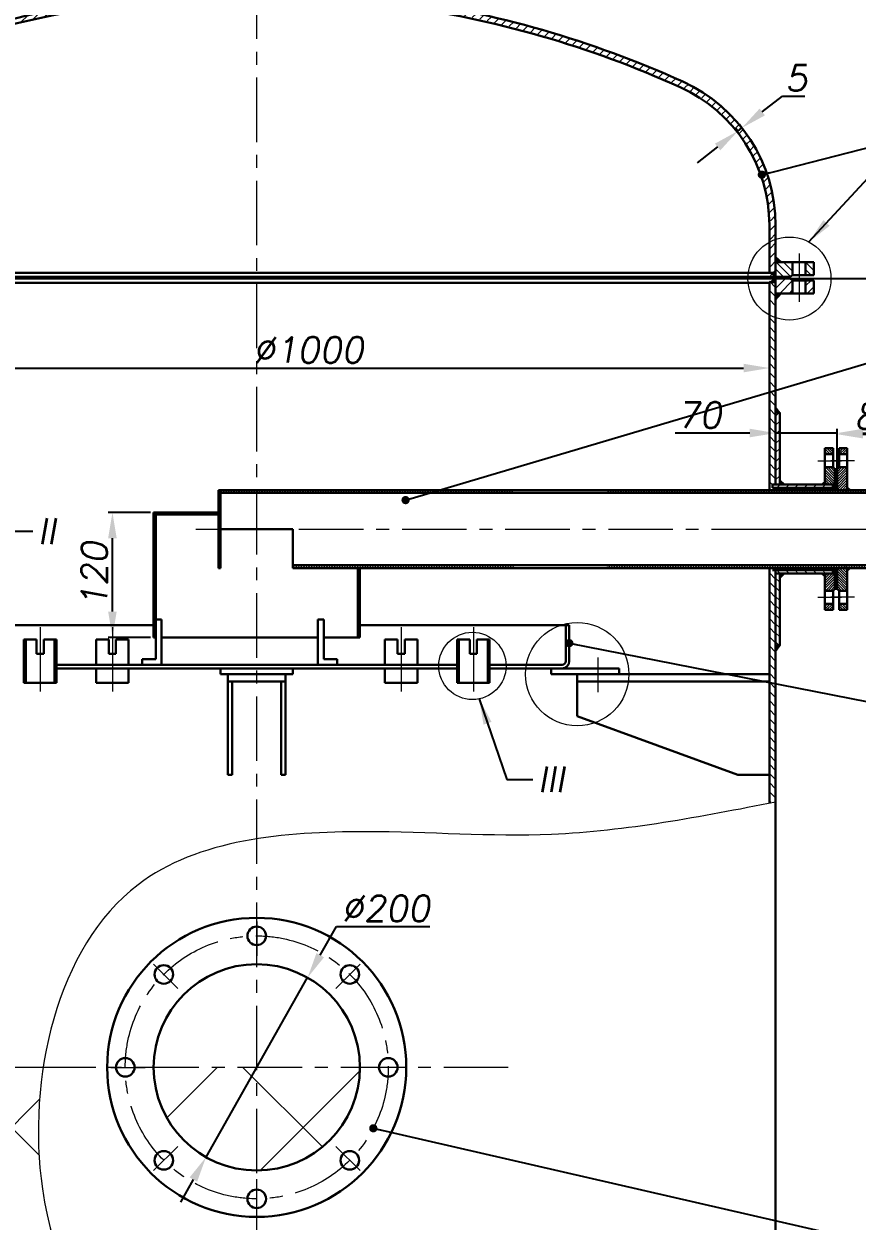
# Model space of a CAD drawing. Header units: inches. Extents: x -9 to 5931, y 0 to 8400.
# Drawn here: x 1426 to 2234, y 6273 to 7434 of the extents above; entities that cross this region are included whole.
import ezdxf

# ---------------------------------------------------------------- set-up
doc = ezdxf.new("R2010")
doc.units = ezdxf.units.IN
doc.header["$LTSCALE"] = 50
doc.header["$MEASUREMENT"] = 0
doc.linetypes.add('CENTER', pattern=[2, 1.25, -0.25, 0.25, -0.25])
for name, color, linetype, lineweight in [('Dam', 2, 'Continuous', 30), ('kthuoc', 3, 'Continuous', 13), ('manh', 4, 'Continuous', 13), ('Tam', 1, 'CENTER', 13)]:
    doc.layers.add(name, color=color, linetype=linetype, lineweight=lineweight)
doc.styles.add('chu2.5', font='txt.shx', dxfattribs={"oblique": 10, "height": 25})
doc.dimstyles.new('kichthuoc2.5', dxfattribs={"dimtxt": 25, "dimasz": 25, "dimexe": 4, "dimexo": 0, "dimgap": 5, "dimtad": 1, "dimtoh": 1, "dimdec": 0, "dimzin": 0, "dimdsep": 46, "dimtxsty": 'chu2.5', "dimcen": 5, "dimclrd": 256, "dimclre": 256, "dimclrt": 256, "dimadec": 0, "dimazin": 0, "dimtfac": 1, "dimtdec": 0, "dimtmove": 0, "dimatfit": 0, "dimfxl": 0, "dimtolj": 1, "dimtzin": 0, "dimarcsym": 0})
pattern_1 = [(315, (18460.944, 14173.019), (-4.4194174, -4.4194174), [])]
pattern_2 = [(45, (18460.944, -284.3205), (-4.4194174, 4.4194174), [])]
pattern_3 = [(135, (22598.5065, -284.3205), (-1.23743687, -1.23743687), [])]
pattern_4 = [(135, (22689.0978, -284.3205), (-1.23743687, -1.23743687), [])]
pattern_5 = [(225, (5818.1938, 13818.0489), (-1.23743687, 1.23743687), [])]
pattern_6 = [(315, (687.2576, 11844.4553), (-1.23743687, -1.23743687), [])]
pattern_7 = [(45, (687.2576, 2044.243), (-1.23743687, 1.23743687), [])]
pattern_8 = [(135, (6086.3318, 83.2495), (-1.23743687, -1.23743687), [])]
pattern_9 = [(135, (5818.1938, 70.6495), (-1.23743687, -1.23743687), [])]

# ---------------------------------------------------------------- blocks, each defined once
blk = doc.blocks.new('*D57')
at = {"layer": 'DEFPOINTS', "color": 0}
for p in [(1512.3, 6960.4), (1549.1, 6960.4), (1549.1, 6839.3)]:
    blk.add_point(p, dxfattribs=at)
at = {"layer": 'kthuoc', "lineweight": -2}
for p, q in [((1549.1, 6960.4), (1508.3, 6960.4)), ((1512.3, 6864.3), (1512.3, 6935.4)), ((1549.1, 6839.3), (1508.3, 6839.3))]:
    blk.add_line(p, q, dxfattribs=at)
at = {"layer": 'kthuoc'}
for points in [[(1508.1, 6935.4), (1516.4, 6935.4), (1512.3, 6960.4)], [(1508.1, 6864.3), (1516.4, 6864.3), (1512.3, 6839.3)]]:
    blk.add_solid(points, dxfattribs=at)
at = {"layer": 'kthuoc', "insert": (1494.8, 6899.9), "char_height": 25, "attachment_point": 5, "rotation": 90, "style": 'chu2.5'}
blk.add_mtext('\\A1;120', dxfattribs=at)
blk = doc.blocks.new('*D58')
at = {"layer": 'DEFPOINTS', "color": 0}
for p in [(2118.7, 7330.3), (2122.6, 7333.4), (2122.6, 7333.4)]:
    blk.add_point(p, dxfattribs=at)
at = {"layer": 'kthuoc', "lineweight": -2}
for p, q in [((2142.3, 7348.8), (2162, 7364.2)), ((2162, 7364.2), (2183.6, 7364.2)), ((2118.7, 7330.3), (2116.2, 7333.4)), ((2118.7, 7330.3), (2122.6, 7333.4)), ((2122.6, 7333.4), (2120.1, 7336.5)), ((2099, 7314.9), (2079.3, 7299.4))]:
    blk.add_line(p, q, dxfattribs=at)
at = {"layer": 'kthuoc'}
for points in [[(2139.7, 7352.1), (2144.9, 7345.5), (2122.6, 7333.4)], [(2096.4, 7318.1), (2101.6, 7311.6), (2118.7, 7330.3)]]:
    blk.add_solid(points, dxfattribs=at)
at = {"layer": 'kthuoc', "insert": (2175.3, 7381.7), "char_height": 25, "attachment_point": 5, "style": 'chu2.5'}
blk.add_mtext('\\A1;5', dxfattribs=at)
blk = doc.blocks.new('*D22')
at = {"layer": 'DEFPOINTS', "color": 0}
for p in [(2155.2, 7069.4), (2155.2, 7037.4), (2214.9, 7027.2)]:
    blk.add_point(p, dxfattribs=at)
at = {"layer": 'manh', "lineweight": -2}
for p, q in [((2155.2, 7069.4), (2155.2, 7033.4)), ((2130.2, 7037.4), (2057.7, 7037.4)), ((2214.9, 7037.4), (2155.2, 7037.4)), ((2214.9, 7027.2), (2214.9, 7041.4)), ((2239.9, 7037.4), (2264.9, 7037.4))]:
    blk.add_line(p, q, dxfattribs=at)
at = {"layer": 'manh'}
for points in [[(2130.2, 7041.6), (2130.2, 7033.3), (2155.2, 7037.4)], [(2239.9, 7041.6), (2239.9, 7033.3), (2214.9, 7037.4)]]:
    blk.add_solid(points, dxfattribs=at)
at = {"layer": 'manh', "insert": (2081.5, 7054.9), "char_height": 25, "attachment_point": 5, "style": 'chu2.5'}
blk.add_mtext('\\A1;70', dxfattribs=at)
blk = doc.blocks.new('*D47')
at = {"layer": 'DEFPOINTS', "color": 0}
for p in [(2152.4, 7187.2), (2328, 7187.2), (2264.6, 6944.3)]:
    blk.add_point(p, dxfattribs=at)
at = {"layer": 'manh', "lineweight": -2}
for p, q in [((2152.4, 7187.2), (2332, 7187.2)), ((2328, 6969.3), (2328, 7162.2)), ((2264.6, 6944.3), (2332, 6944.3))]:
    blk.add_line(p, q, dxfattribs=at)
at = {"layer": 'manh'}
for points in [[(2323.9, 7162.2), (2332.2, 7162.2), (2328, 7187.2)], [(2323.9, 6969.3), (2332.2, 6969.3), (2328, 6944.3)]]:
    blk.add_solid(points, dxfattribs=at)
at = {"layer": 'manh', "insert": (2310.5, 7065.8), "char_height": 25, "attachment_point": 5, "rotation": 90, "style": 'chu2.5'}
blk.add_mtext('\\A1;240', dxfattribs=at)
blk = doc.blocks.new('*D45')
at = {"layer": 'DEFPOINTS', "color": 0}
for p in [(839.5, 7549.3), (1652.2, 7549.3), (1084.4, 7187.2)]:
    blk.add_point(p, dxfattribs=at)
at = {"layer": 'manh', "lineweight": -2}
for p, q in [((1652.2, 7549.3), (835.5, 7549.3)), ((839.5, 7212.2), (839.5, 7524.3)), ((1084.4, 7187.2), (835.5, 7187.2))]:
    blk.add_line(p, q, dxfattribs=at)
at = {"layer": 'manh'}
for points in [[(835.4, 7524.3), (843.7, 7524.3), (839.5, 7549.3)], [(835.4, 7212.2), (843.7, 7212.2), (839.5, 7187.2)]]:
    blk.add_solid(points, dxfattribs=at)
at = {"layer": 'manh', "insert": (822, 7368.2), "char_height": 25, "attachment_point": 5, "rotation": 90, "style": 'chu2.5'}
blk.add_mtext('\\A1;350', dxfattribs=at)
blk = doc.blocks.new('*D44')
at = {"layer": 'DEFPOINTS', "color": 0}
for p in [(2291.9, 7036.3), (2214.9, 7001.5), (2291.9, 6988.3)]:
    blk.add_point(p, dxfattribs=at)
at = {"layer": 'manh', "lineweight": -2}
for p, q in [((2214.9, 7001.5), (2214.9, 7040.3)), ((2239.9, 7036.3), (2266.9, 7036.3)), ((2291.9, 6988.3), (2291.9, 7040.3))]:
    blk.add_line(p, q, dxfattribs=at)
at = {"layer": 'manh'}
for points in [[(2239.9, 7040.5), (2239.9, 7032.2), (2214.9, 7036.3)], [(2266.9, 7040.5), (2266.9, 7032.2), (2291.9, 7036.3)]]:
    blk.add_solid(points, dxfattribs=at)
at = {"layer": 'manh', "insert": (2253.4, 7053.8), "char_height": 25, "attachment_point": 5, "style": 'chu2.5'}
blk.add_mtext('\\A1;80', dxfattribs=at)
blk = doc.blocks.new('*D59')
at = {"layer": 'DEFPOINTS', "color": 0}
for p in [(1701.5, 6509.3), (1603, 6335.2)]:
    blk.add_point(p, dxfattribs=at)
at = {"layer": 'kthuoc', "lineweight": -2}
for p, q in [((1713.8, 6531.1), (1729.5, 6559)), ((1729.5, 6559), (1820, 6559)), ((1603, 6335.2), (1701.5, 6509.3)), ((1590.7, 6313.5), (1578.4, 6291.7))]:
    blk.add_line(p, q, dxfattribs=at)
at = {"layer": 'kthuoc'}
for points in [[(1710.1, 6533.1), (1717.4, 6529), (1701.5, 6509.3)], [(1587.1, 6315.5), (1594.4, 6311.4), (1603, 6335.2)]]:
    blk.add_solid(points, dxfattribs=at)
at = {"layer": 'kthuoc', "insert": (1777.3, 6576.5), "char_height": 25, "attachment_point": 5, "style": 'chu2.5'}
blk.add_mtext('\\A1;∅200', dxfattribs=at)
blk = doc.blocks.new('*D63')
at = {"layer": 'DEFPOINTS', "color": 0}
for p in [(2149.2, 7121.9), (1155.2, 7116.3), (2149.2, 7100.5)]:
    blk.add_point(p, dxfattribs=at)
at = {"layer": 'kthuoc', "lineweight": -2}
for p, q in [((2149.2, 7121.9), (2149.2, 7096.5)), ((1155.2, 7116.3), (1155.2, 7096.5)), ((1180.2, 7100.5), (2124.2, 7100.5))]:
    blk.add_line(p, q, dxfattribs=at)
at = {"layer": 'kthuoc'}
for points in [[(1180.2, 7104.6), (1180.2, 7096.3), (1155.2, 7100.5)], [(2124.2, 7104.6), (2124.2, 7096.3), (2149.2, 7100.5)]]:
    blk.add_solid(points, dxfattribs=at)
at = {"layer": 'kthuoc', "insert": (1702.3, 7118), "char_height": 25, "attachment_point": 5, "style": 'chu2.5'}
blk.add_mtext('\\A1;%%c1000', dxfattribs=at)

msp = doc.modelspace()

# ---------------------------------------------------------------- hatches: boundary and pattern name
at = {"layer": 'kthuoc'}
h = msp.add_hatch(dxfattribs=at)
h.set_pattern_fill('ANSI31', color=256, scale=50, style=0)
h.set_pattern_definition(pattern_2)
h.paths.add_polyline_path([(1517.2, 7453.2, 0.072301), (1241.3, 7373.8, 0.063914), (1209.2, 7354), (1205.7, 7357.7, -0.064627), (1239.2, 7378.4, -0.072472), (1517.2, 7458.2)])
h = msp.add_hatch(dxfattribs=at)
h.set_pattern_fill('ANSI31', color=256, scale=50, style=0)
h.set_pattern_definition(pattern_2)
h.paths.add_polyline_path([(2065.2, 7378.4, 0.072472), (1787.2, 7458.2), (1787.2, 7453.2, -0.072301), (2063.2, 7373.8, -0.294716), (2150.2, 7238.9), (2150.2, 7223.1, -0.033766), (2155.2, 7225.3), (2155.2, 7238.9, 0.294716)])
h = msp.add_hatch(dxfattribs=at)
h.set_pattern_fill('ANSI31', color=256, scale=50, style=0)
h.set_pattern_definition(pattern_2)
h.paths.add_polyline_path([(2155.2, 7225.3, 0.033766), (2150.2, 7223.1), (2150.2, 7188.9), (2155.2, 7188.9)])
h = msp.add_hatch(dxfattribs=at)
h.set_pattern_fill('ANSI31', color=256, scale=40, angle=90, style=0)
h.set_pattern_definition([(135, (18460.944, -284.3205), (-3.5355339, -3.5355339), [])])
h.paths.add_polyline_path([(2192.2, 7190.6), (2184.2, 7190.6), (2184.2, 7203.2), (2192.2, 7203.2)])
h.paths.add_polyline_path([(2171.7, 7203.2), (2171.7, 7190.6), (2169.4, 7188.9), (2155.1, 7188.9), (2155.1, 7203.2)])
for points in [[(2155.2, 7208.6), (2161.2, 7203.2), (2155.2, 7203.2)], [(2155.2, 7172.9), (2160.8, 7172.9), (2155.2, 7166.3)], [(2155.2, 7063), (2155.2, 7057.4), (2159.2, 7057.4)], [(2159.2, 6992.2), (2159.2, 6987.4), (2164.1, 6987.4)], [(2203, 6990.2), (2200.2, 6987.4), (2203, 6987.4)], [(2212.8, 6987.4), (2210.7, 6987.4), (2210.7, 6984.2)], [(2224.7, 6984.9), (2227.5, 6982.1), (2224.7, 6982.1)], [(2159.2, 6896.5), (2159.2, 6901.3), (2164.1, 6901.3)], [(2203, 6898.5), (2200.2, 6901.3), (2203, 6901.3)], [(2212.8, 6901.3), (2210.7, 6901.3), (2210.7, 6904.4)], [(2224.7, 6903.7), (2227.5, 6906.5), (2224.7, 6906.5)], [(2159.2, 6831.3), (2155.2, 6831.3), (2155.2, 6825.7)]]:
    msp.add_hatch(color=256, dxfattribs=at).paths.add_polyline_path(points)
h = msp.add_hatch(color=256, dxfattribs=at)
h.paths.add_polyline_path([(2150.2, 7192.5), (2155.2, 7192.5), (2155.2, 7188.9)])
h.paths.add_polyline_path([(2155.2, 7187.2), (2155.2, 7183.3), (2149.2, 7183.3)])
h = msp.add_hatch(dxfattribs=at)
h.set_pattern_fill('ANSI31', color=256, scale=50, angle=90, style=0)
h.paths.add_polyline_path([(2155.2, 7187.2), (2149.2, 7187.2), (2149.2, 7158.6), (2155.2, 7158.6)])
h = msp.add_hatch(dxfattribs=at)
h.set_pattern_fill('ANSI38', color=256, scale=10, style=0)
h.set_pattern_definition([(135, (3304.4912, 0), (0.88388348, 0.88388348), []), (45, (3304.4912, 0), (2.65165043, 0.88388348), [3.125, -1.875])])
h.paths.add_polyline_path([(2155.2, 7188.9), (2169.4, 7188.9), (2169.4, 7187.2), (2155.2, 7187.2)])
h = msp.add_hatch(dxfattribs=at)
h.set_pattern_fill('ANSI31', color=256, scale=50, style=0)
h.set_pattern_definition(pattern_2)
h.paths.add_polyline_path([(2184.2, 7185.5), (2192.2, 7185.5), (2192.2, 7172.9), (2184.2, 7172.9)])
h.paths.add_polyline_path([(2171.7, 7172.9), (2155.2, 7172.9), (2155.2, 7187.2), (2169.4, 7187.2), (2171.7, 7185.5)])
h = msp.add_hatch(dxfattribs=at)
h.set_pattern_fill('ANSI31', color=256, scale=50, angle=90, style=0)
h.paths.add_polyline_path([(2155.2, 7149.2, -0.04079), (2149.2, 7151.8), (2149.2, 6982.1), (2210.7, 6982.1), (2210.7, 6984.2), (2152.2, 6984.2), (2152.2, 6987.4), (2155.2, 6987.4)])
h = msp.add_hatch(dxfattribs=at)
h.set_pattern_fill('ANSI31', color=256, scale=50, style=0)
h.set_pattern_definition(pattern_2)
h.paths.add_polyline_path([(2159.2, 7057.4), (2155.2, 7057.4), (2155.2, 6987.4), (2159.2, 6987.4)])
h = msp.add_hatch(dxfattribs=at)
h.set_pattern_fill('ANSI31', color=256, scale=14, angle=90, style=0)
h.set_pattern_definition(pattern_9)
h.paths.add_polyline_path([(2211.1, 7022.7), (2203, 7022.7), (2203, 7016.8), (2211.1, 7016.8)])
h = msp.add_hatch(dxfattribs=at)
h.set_pattern_fill('ANSI31', color=256, scale=14, style=0)
h.set_pattern_definition(pattern_7)
h.paths.add_polyline_path([(2216.7, 7022.7), (2224.7, 7022.7), (2224.7, 7016.8), (2216.7, 7016.8)])
h = msp.add_hatch(dxfattribs=at)
h.set_pattern_fill('ANSI31', color=256, scale=14, angle=90, style=0)
h.set_pattern_definition(pattern_9)
h.paths.add_polyline_path([(2212.8, 7002.4), (2211.1, 7004.2), (2203, 7004.2), (2203, 6987.4), (2212.8, 6987.4)])
h = msp.add_hatch(dxfattribs=at)
h.set_pattern_fill('ANSI38', color=256, scale=4.9, angle=90, style=0)
h.set_pattern_definition([(135, (687.2576, 2044.24306), (-0.4331029, -0.4331029), []), (225, (687.2576, 2044.24306), (-0.4331029, -1.29930871), [1.53125, -0.91875])])
h.paths.add_polyline_path([(2214.9, 7002.4), (2212.8, 7002.4), (2212.8, 6987.4), (2214.9, 6987.4)])
h = msp.add_hatch(dxfattribs=at)
h.set_pattern_fill('ANSI31', color=256, scale=14, style=0)
h.set_pattern_definition(pattern_7)
h.paths.add_polyline_path([(2224.7, 7004.2), (2216.7, 7004.2), (2214.9, 7002.4), (2214.9, 6982.1), (2224.7, 6982.1)])
h = msp.add_hatch(dxfattribs=at)
h.set_pattern_fill('ANSI31', color=256, scale=50, style=0)
h.set_pattern_definition(pattern_2)
h.paths.add_polyline_path([(2159.2, 6992.2), (2159.2, 6987.4), (2164.1, 6987.4)])
h = msp.add_hatch(dxfattribs=at)
h.set_pattern_fill('ANSI31', color=256, scale=14, angle=90, style=0)
h.set_pattern_definition(pattern_3)
h.paths.add_polyline_path([(1617.2, 6944.3), (1615.1, 6944.3), (1615.1, 6906.5), (1617.2, 6906.5)])
h.paths.add_polyline_path([(1617.2, 6982.1), (1615.1, 6982.1), (1615.1, 6944.3), (1617.2, 6944.3)])
h = msp.add_hatch(dxfattribs=at)
h.set_pattern_fill('ANSI31', color=256, scale=14, angle=90, style=0)
h.set_pattern_definition(pattern_3)
h.paths.add_polyline_path([(1617.2, 6982.1), (1617.2, 6979.3), (1652.2, 6979.3), (1652.2, 6982.1)])
h = msp.add_hatch(dxfattribs=at)
h.set_pattern_fill('ANSI31', color=256, scale=14, angle=90, style=0)
h.set_pattern_definition(pattern_3)
h.paths.add_polyline_path([(1901.1, 6979.3), (1901.1, 6982.1), (1652.2, 6982.1), (1652.2, 6979.3)])
h = msp.add_hatch(dxfattribs=at)
h.set_pattern_fill('ANSI31', color=256, scale=14, angle=90, style=0)
h.set_pattern_definition(pattern_4)
h.paths.add_polyline_path([(2221.9, 6979.3), (2221.9, 6982.1), (1991.7, 6982.1), (1991.7, 6979.3)])
h = msp.add_hatch(dxfattribs=at)
h.set_pattern_fill('ANSI31', color=256, scale=50, style=0)
h.set_pattern_definition(pattern_2)
h.paths.add_polyline_path([(2210.7, 6984.2), (2210.7, 6987.4), (2152.2, 6987.4), (2152.2, 6984.2)])
h = msp.add_hatch(dxfattribs=at)
h.set_pattern_fill('ANSI31', color=256, scale=14, angle=90, style=0)
h.set_pattern_definition(pattern_8)
h.paths.add_polyline_path([(2289.8, 6982.1), (2221.9, 6982.1), (2221.9, 6979.3), (2289.8, 6979.3)])
h = msp.add_hatch(dxfattribs=at)
h.set_pattern_fill('ANSI31', color=256, scale=14, angle=90, style=0)
h.set_pattern_definition(pattern_3)
h.paths.add_polyline_path([(1687.2, 6909.3), (1687.2, 6906.5), (1901.1, 6906.5), (1901.1, 6909.3)])
h = msp.add_hatch(dxfattribs=at)
h.set_pattern_fill('ANSI31', color=256, scale=14, angle=90, style=0)
h.set_pattern_definition(pattern_4)
h.paths.add_polyline_path([(2221.9, 6909.3), (2221.9, 6906.5), (1991.7, 6906.5), (1991.7, 6909.3)])
h = msp.add_hatch(dxfattribs=at)
h.set_pattern_fill('ANSI31', color=256, scale=14, angle=90, style=0)
h.set_pattern_definition(pattern_8)
h.paths.add_polyline_path([(2289.8, 6906.5), (2289.8, 6909.3), (2221.9, 6909.3), (2221.9, 6906.5)])
h = msp.add_hatch(dxfattribs=at)
h.set_pattern_fill('ANSI31', color=256, scale=50, angle=90, style=0)
edge = h.paths.add_edge_path()
edge.add_line((2155.2, 6900), (2155.2, 6904.4))
edge.add_line((2155.2, 6904.4), (2210.7, 6904.4))
edge.add_line((2210.7, 6904.4), (2210.7, 6906.5))
edge.add_line((2210.7, 6906.5), (2149.2, 6906.5))
edge.add_line((2149.2, 6906.5), (2149.2, 6679.4))
edge.add_line((2149.2, 6679.4), (2155.1, 6679.4))
edge.add_spline(control_points=[(2155.1, 6679.4), (2155.1, 6679.4), (2155.2, 6679.4), (2155.2, 6679.4)], knot_values=[0, 0, 0, 0, 0.182454, 0.182454, 0.182454, 0.182454], degree=3, periodic=0)
edge.add_line((2155.2, 6679.4), (2155.2, 6900))
h = msp.add_hatch(dxfattribs=at)
h.set_pattern_fill('ANSI31', color=256, scale=50, style=0)
h.set_pattern_definition(pattern_1)
h.paths.add_polyline_path([(2210.7, 6901.3), (2152.2, 6901.3), (2152.2, 6904.4), (2210.7, 6904.4)])
h = msp.add_hatch(dxfattribs=at)
h.set_pattern_fill('ANSI31', color=256, scale=50, style=0)
h.set_pattern_definition(pattern_1)
h.paths.add_polyline_path([(2159.2, 6831.3), (2155.2, 6831.3), (2155.2, 6901.3), (2159.2, 6901.3)])
h = msp.add_hatch(dxfattribs=at)
h.set_pattern_fill('ANSI31', color=256, scale=50, style=0)
h.set_pattern_definition(pattern_1)
h.paths.add_polyline_path([(2159.2, 6896.5), (2159.2, 6901.3), (2164.1, 6901.3)])
h = msp.add_hatch(dxfattribs=at)
h.set_pattern_fill('ANSI31', color=256, scale=14, angle=90, style=0)
h.set_pattern_definition(pattern_5)
h.paths.add_polyline_path([(2212.8, 6886.2), (2211.1, 6884.5), (2203, 6884.5), (2203, 6901.3), (2212.8, 6901.3)])
h = msp.add_hatch(dxfattribs=at)
h.set_pattern_fill('ANSI38', color=256, scale=4.9, angle=90, style=0)
h.set_pattern_definition([(225, (687.2576, 11844.45534), (-0.4331029, 0.4331029), []), (135, (687.2576, 11844.45534), (-0.4331029, 1.29930871), [1.53125, -0.91875])])
h.paths.add_polyline_path([(2214.9, 6886.2), (2212.8, 6886.2), (2212.8, 6901.3), (2214.9, 6901.3)])
h = msp.add_hatch(dxfattribs=at)
h.set_pattern_fill('ANSI31', color=256, scale=14, style=0)
h.set_pattern_definition(pattern_6)
h.paths.add_polyline_path([(2224.7, 6884.5), (2216.7, 6884.5), (2214.9, 6886.2), (2214.9, 6906.5), (2224.7, 6906.5)])
h = msp.add_hatch(dxfattribs=at)
h.set_pattern_fill('ANSI31', color=256, scale=14, angle=90, style=0)
h.set_pattern_definition(pattern_5)
h.paths.add_polyline_path([(2211.1, 6865.9), (2203, 6865.9), (2203, 6871.9), (2211.1, 6871.9)])
h = msp.add_hatch(dxfattribs=at)
h.set_pattern_fill('ANSI31', color=256, scale=14, style=0)
h.set_pattern_definition(pattern_6)
h.paths.add_polyline_path([(2216.7, 6865.9), (2224.7, 6865.9), (2224.7, 6871.9), (2216.7, 6871.9)])
at = {"layer": 'manh'}
h = msp.add_hatch(dxfattribs=at)
h.set_pattern_fill('ANSI37', color=256, scale=800, style=0)
edge = h.paths.add_edge_path()
edge.add_line((1155.2, 5702), (1652.2, 5702))
edge.add_line((1652.2, 5702), (1652.2, 5964))
edge.add_spline(control_points=[(1652.2, 5964), (1558.2, 6065.5), (1438.4, 6194.9), (1439.2, 6383), (1445.2, 6422.3)], knot_values=[825.567792, 825.567792, 825.567792, 825.567792, 1224.518177, 1334.321666, 1334.321666, 1334.321666, 1334.321666], degree=3, periodic=0)
edge.add_line((1445.2, 6422.3), (1432.3, 6422.3))
edge.add_line((1432.3, 6422.3), (1159.2, 6422.3))
edge.add_line((1159.2, 6422.3), (1159.2, 6412.3))
edge.add_line((1159.2, 6412.3), (1155.2, 6408.2))
edge.add_line((1155.2, 6408.2), (1155.2, 5702))
edge = h.paths.add_edge_path()
edge.add_spline(control_points=[(2149.2, 5776.8), (2133.6, 5774.7), (2086.5, 5770.3), (2015.5, 5899.8), (1798.2, 5765.4), (1700.8, 5897.9), (1652.2, 5964)], knot_values=[0, 0, 0, 0, 44.574412, 136.59516, 353.143599, 568.964577, 568.964577, 568.964577, 568.964577], degree=3, periodic=0)
edge.add_line((1652.2, 5964), (1652.2, 5702))
edge.add_line((1652.2, 5702), (2149.2, 5702))
edge.add_line((2149.2, 5702), (2149.2, 5776.8))
h = msp.add_hatch(dxfattribs=at)
h.set_pattern_fill('ANSI37', color=256, scale=800, style=0)
h.paths.add_polyline_path([(1652.2, 6422.3), (1552.2, 6422.3, 0.414214), (1652.2, 6322.3)])
h.paths.add_polyline_path([(1752.2, 6422.3), (1652.2, 6422.3), (1652.2, 6322.3, 0.414214)])

# ---------------------------------------------------------------- linework, layer by layer
at = {"layer": 'Dam'}
for p, q in [((2149.2, 7238.9), (2149.2, 7192.9)), ((2155.2, 7238.9), (2155.2, 7188.9)), ((2192.2, 7203.2), (2155.2, 7203.2)), ((2171.7, 7203.2), (2171.7, 7190.6)), ((2184.2, 7203.2), (2184.2, 7190.6)), ((2192.2, 7203.2), (2192.2, 7190.6)), ((1135.1, 7188.9), (1652.2, 7188.9)), ((1135.1, 7187.2), (1652.2, 7187.2)), ((1149.2, 7192.9), (1652.2, 7192.9)), ((2155.2, 7192.9), (1652.2, 7192.9)), ((2169.4, 7188.9), (1652.2, 7188.9)), ((2160, 7187.2), (1652.2, 7187.2)), ((2155.2, 7187.2), (2155.2, 6987.4)), ((2169.4, 7188.9), (2171.7, 7190.6)), ((2169.4, 7188.9), (2169.4, 7187.2)), ((2169.4, 7187.2), (2171.7, 7185.5)), ((2171.7, 7190.6), (2192.2, 7190.6)), ((1155.2, 7183.2), (1652.2, 7183.2)), ((2149.2, 7183.2), (1652.2, 7183.2)), ((2149.2, 7183.2), (2149.2, 6982.1)), ((2171.7, 7185.5), (2171.7, 7172.9)), ((2192.2, 7185.5), (2171.7, 7185.5)), ((2184.2, 7185.5), (2184.2, 7172.9)), ((2192.2, 7185.5), (2192.2, 7172.9)), ((2192.2, 7172.9), (2155.2, 7172.9)), ((2155.2, 7057.4), (2159.2, 7057.4)), ((2159.2, 7057.4), (2159.2, 6987.4)), ((2203, 7022.7), (2203, 6987.4)), ((2203, 7022.7), (2211.1, 7022.7)), ((2203, 7016.8), (2211.1, 7016.8)), ((2211.1, 7022.7), (2211.1, 7004.2)), ((2224.7, 7022.7), (2216.7, 7022.7)), ((2216.7, 7022.7), (2216.7, 7004.2)), ((2224.7, 7016.8), (2216.7, 7016.8)), ((2224.7, 7022.7), (2224.7, 6982.1)), ((2203, 7004.2), (2211.1, 7004.2)), ((2211.1, 7004.2), (2212.8, 7002.4)), ((2212.8, 7002.4), (2214.9, 7002.4)), ((2212.8, 7002.4), (2212.8, 6982.1)), ((2216.7, 7004.2), (2214.9, 7002.4)), ((2214.9, 7002.4), (2214.9, 6982.1)), ((2224.7, 7004.2), (2216.7, 7004.2)), ((2203, 6989.8), (2200.2, 6987.4)), ((1615.1, 6982.1), (1615.1, 6906.5)), ((1615.1, 6982.1), (2291.9, 6982.1)), ((1617.2, 6982.1), (1617.2, 6906.5)), ((1617.2, 6979.3), (2289.8, 6979.3)), ((2152.2, 6987.4), (2152.2, 6984.2)), ((2152.2, 6987.4), (2212.8, 6987.4)), ((2152.2, 6984.2), (2210.7, 6984.2)), ((2212.8, 6987.4), (2210.7, 6984.2)), ((2210.7, 6987.4), (2210.7, 6982.1)), ((2212.8, 6987.4), (2214.9, 6987.4)), ((2221.9, 6982.1), (2291.9, 6982.1)), ((2224.7, 6984.6), (2227.5, 6982.1)), ((1552.2, 6960.4), (1615.1, 6960.4)), ((1552.2, 6839.3), (1552.2, 6960.4)), ((1552.2, 6958.3), (1615.1, 6958.3)), ((1554.3, 6839.3), (1554.3, 6958.3)), ((1687.2, 6944.3), (1617.2, 6944.3)), ((1687.2, 6944.3), (1687.2, 6906.5)), ((1687.2, 6909.3), (2289.8, 6909.3)), ((1615.1, 6906.5), (1617.2, 6906.5)), ((1687.2, 6906.5), (2291.9, 6906.5)), ((1750.1, 6839.3), (1750.1, 6906.5)), ((1752.2, 6839.3), (1752.2, 6906.5)), ((2149.2, 6678.3), (2149.2, 6906.5)), ((2152.2, 6904.4), (2210.7, 6904.4)), ((2155.2, 6904.4), (2155.2, 5702)), ((2155.2, 6901.3), (2212.8, 6901.3)), ((2155.2, 6900), (2155.2, 5702)), ((2159.2, 6831.3), (2159.2, 6901.3)), ((2203, 6898.8), (2200.2, 6901.3)), ((2203, 6865.9), (2203, 6901.3)), ((2210.7, 6901.3), (2210.7, 6906.5)), ((2212.8, 6901.3), (2210.7, 6904.4)), ((2212.8, 6886.2), (2212.8, 6906.5)), ((2212.8, 6901.3), (2214.9, 6901.3)), ((2214.9, 6886.2), (2214.9, 6906.5)), ((2221.9, 6906.5), (2291.9, 6906.5)), ((2224.7, 6904.1), (2227.5, 6906.5)), ((2224.7, 6865.9), (2224.7, 6906.5)), ((2203, 6884.5), (2211.1, 6884.5)), ((2211.1, 6884.5), (2212.8, 6886.2)), ((2211.1, 6865.9), (2211.1, 6884.5)), ((2212.8, 6886.2), (2214.9, 6886.2)), ((2212.8, 6886.2), (2214.9, 6886.2)), ((2216.7, 6884.5), (2214.9, 6886.2)), ((2216.7, 6865.9), (2216.7, 6884.5)), ((2224.7, 6884.5), (2216.7, 6884.5)), ((2203, 6871.9), (2211.1, 6871.9)), ((2203, 6865.9), (2211.1, 6865.9)), ((2224.7, 6871.9), (2216.7, 6871.9)), ((2224.7, 6865.9), (2216.7, 6865.9)), ((1349.2, 6851.2), (1552.2, 6851.2)), ((1554.3, 6856.6), (1559.9, 6856.6)), ((1559.9, 6856.6), (1559.9, 6812.7)), ((1711.5, 6856.6), (1711.5, 6812.7)), ((1717.1, 6856.6), (1711.5, 6856.6)), ((1717.1, 6856.6), (1717.1, 6818.3)), ((1955.2, 6851.2), (1752.2, 6851.2)), ((1951.7, 6851.2), (1951.7, 6816.2)), ((1955.2, 6851.2), (1955.2, 6816.2)), ((1552.2, 6839.3), (1554.3, 6839.3)), ((1554.3, 6839.3), (1554.3, 6818.3)), ((1559.9, 6839.3), (1711.5, 6839.3)), ((1717.1, 6839.3), (1752.2, 6839.3)), ((1426.5, 6837.2), (1426.5, 6795.2)), ((1426.5, 6837.2), (1438.7, 6837.2)), ((1428.2, 6837.2), (1428.2, 6795.2)), ((1438.7, 6837.2), (1438.7, 6823.2)), ((1445.7, 6837.2), (1445.7, 6823.2)), ((1445.7, 6837.2), (1458, 6837.2)), ((1456.2, 6837.2), (1456.2, 6795.2)), ((1458, 6837.2), (1458, 6795.2)), ((1496.5, 6837.2), (1496.5, 6812.7)), ((1496.5, 6837.2), (1508.7, 6837.2)), ((1508.7, 6837.2), (1508.7, 6823.2)), ((1515.7, 6837.2), (1515.7, 6823.2)), ((1515.7, 6837.2), (1528, 6837.2)), ((1528, 6837.2), (1528, 6812.7)), ((1788.7, 6837.2), (1776.5, 6837.2)), ((1776.5, 6837.2), (1776.5, 6812.7)), ((1788.7, 6837.2), (1788.7, 6823.2)), ((1795.7, 6837.2), (1795.7, 6823.2)), ((1808, 6837.2), (1795.7, 6837.2)), ((1808, 6837.2), (1808, 6812.7)), ((1858.7, 6837.2), (1846.5, 6837.2)), ((1846.5, 6837.2), (1846.5, 6795.2)), ((1848.2, 6837.2), (1848.2, 6795.2)), ((1858.7, 6837.2), (1858.7, 6823.2)), ((1865.7, 6837.2), (1865.7, 6823.2)), ((1878, 6837.2), (1865.7, 6837.2)), ((1876.2, 6837.2), (1876.2, 6795.2)), ((1878, 6837.2), (1878, 6795.2)), ((2155.2, 6831.3), (2159.2, 6831.3)), ((1426.5, 6823.2), (1428.2, 6823.2)), ((1438.7, 6823.2), (1445.7, 6823.2)), ((1438.7, 6823.2), (1445.7, 6823.2)), ((1456.2, 6823.2), (1458, 6823.2)), ((1508.7, 6823.2), (1515.7, 6823.2)), ((1508.7, 6823.2), (1515.7, 6823.2)), ((1541.2, 6818.3), (1541.2, 6812.7)), ((1541.2, 6818.3), (1554.3, 6818.3)), ((1730.3, 6818.3), (1717.1, 6818.3)), ((1730.3, 6818.3), (1730.3, 6812.7)), ((1795.7, 6823.2), (1788.7, 6823.2)), ((1795.7, 6823.2), (1788.7, 6823.2)), ((1848.2, 6823.2), (1846.5, 6823.2)), ((1865.7, 6823.2), (1858.7, 6823.2)), ((1865.7, 6823.2), (1858.7, 6823.2)), ((1878, 6823.2), (1876.2, 6823.2)), ((1458, 6812.7), (1512.2, 6812.7)), ((1458, 6809.2), (1512.2, 6809.2)), ((1496.5, 6809.2), (1496.5, 6795.2)), ((1512.2, 6812.7), (1792.2, 6812.7)), ((1512.2, 6809.2), (1792.2, 6809.2)), ((1528, 6809.2), (1528, 6795.2)), ((1617.2, 6803.6), (1617.2, 6809.2)), ((1617.2, 6803.6), (1687.2, 6803.6)), ((1624.2, 6705.9), (1624.2, 6803.6)), ((1680.2, 6705.9), (1680.2, 6803.6)), ((1687.2, 6803.6), (1687.2, 6809.2)), ((1776.5, 6809.2), (1776.5, 6795.2)), ((1846.5, 6812.7), (1792.2, 6812.7)), ((1846.5, 6809.2), (1792.2, 6809.2)), ((1808, 6809.2), (1808, 6795.2)), ((1948.2, 6812.7), (1878, 6812.7)), ((1948.2, 6809.2), (1878, 6809.2)), ((1937.6, 6803.6), (1937.6, 6809.2)), ((2149.2, 6803.6), (1937.6, 6803.6)), ((1948.2, 6809.2), (2003.6, 6809.2)), ((1962.9, 6803.6), (1962.9, 6762.9)), ((2003.6, 6803.6), (2003.6, 6809.2)), ((1426.5, 6795.2), (1458, 6795.2)), ((1496.5, 6795.2), (1528, 6795.2)), ((1624.2, 6796.6), (1680.2, 6796.6)), ((1628.4, 6705.9), (1628.4, 6796.6)), ((1676, 6705.9), (1676, 6796.6)), ((1808, 6795.2), (1776.5, 6795.2)), ((1878, 6795.2), (1846.5, 6795.2)), ((2149.2, 6796.6), (1962.9, 6796.6)), ((1962.9, 6762.9), (2118.5, 6705.9)), ((1624.2, 6705.9), (1628.4, 6705.9)), ((1676, 6705.9), (1680.2, 6705.9)), ((2118.5, 6705.9), (2149.2, 6705.9))]:
    msp.add_line(p, q, dxfattribs=at)
for centre, radius in [((1652.2, 6422.3), 145), ((1652.2, 6549.8), 9), ((1652.2, 6422.3), 100), ((1562.1, 6512.4), 9), ((1742.4, 6512.4), 9), ((1524.7, 6422.3), 9), ((1779.7, 6422.3), 9), ((1562.1, 6332.1), 9), ((1742.4, 6332.1), 9), ((1652.2, 6294.8), 9)]:
    msp.add_circle(centre, radius, dxfattribs=at)
for centre, radius, start, end in [((1652.2, 6464.3), 1003, 97.7353, 114.3157), ((1652.2, 6464.3), 1003, 65.6843, 82.2647), ((1652.2, 6464.3), 998, 97.7743, 114.3157), ((1652.2, 6464.3), 997, 65.6843, 82.2179), ((2002.2, 7238.9), 147, 0, 65.6843), ((2002.2, 7238.9), 153, 0, 65.6843), ((1948.2, 6816.2), 3.5, 270, 0), ((1948.2, 6816.2), 7, 270, 0)]:
    msp.add_arc(centre, radius, start, end, dxfattribs=at)
at = {"layer": 'kthuoc'}
for p, q in [((2155.2, 7208.6), (2161.2, 7203.2)), ((2155.2, 7187.2), (2149.2, 7183.3)), ((2150.2, 7192.5), (2155.2, 7192.5)), ((2155.2, 7188.9), (2150.2, 7192.5)), ((2149.2, 7183.3), (2155.2, 7183.3)), ((2160.8, 7172.9), (2155.2, 7166.3)), ((2159.2, 7057.4), (2155.2, 7063)), ((2159.2, 6992.2), (2164.1, 6987.4)), ((2159.2, 6896.5), (2164.1, 6901.3)), ((2159.2, 6831.3), (2155.2, 6825.7))]:
    msp.add_line(p, q, dxfattribs=at)
at = {"layer": 'manh'}
msp.add_line((1456.1, 6422.3), (1145.9, 6422.3), dxfattribs=at)
for centre, radius in [((2168.6, 7187.2), 40.3), ((1962.9, 6803.6), 50.1), ((1861.3, 6811.6), 32.6)]:
    msp.add_circle(centre, radius, dxfattribs=at)
msp.add_spline([(2155.2, 6679.4), (1938.1, 6648.2), (1757.4, 6650.8), (1537.1, 6599.4), (1444.4, 6304.5), (1652.2, 5964)], degree=3, dxfattribs=at)
at = {"layer": 'Tam'}
for p, q in [((1652.2, 519.6), (1652.2, 7563)), ((2178, 7211.6), (2178, 7164.6)), ((2196.2, 7010.5), (2219.1, 7010.5)), ((2231.6, 7010.5), (2208.7, 7010.5)), ((1593.1, 6944.3), (2307.1, 6944.3)), ((2132.2, 6944.3), (2222.4, 6944.3)), ((2211.2, 6944.3), (2301.4, 6944.3)), ((2196.2, 6878.2), (2219.1, 6878.2)), ((2231.6, 6878.2), (2208.7, 6878.2)), ((1442.2, 6849.3), (1442.2, 6781.5)), ((1512.2, 6849.3), (1512.2, 6781.5)), ((1792.2, 6849.3), (1792.2, 6781.5)), ((1862.2, 6849.3), (1862.2, 6781.5)), ((1983.2, 6786), (1983.2, 6819.9)), ((1652.2, 6563.8), (1652.2, 6530.5)), ((1552.2, 6522.4), (1575.7, 6498.8)), ((1752.3, 6522.4), (1728.8, 6498.8)), ((1896.1, 6422.3), (1432.3, 6422.3)), ((1510.7, 6422.3), (1544, 6422.3)), ((1793.8, 6422.3), (1760.5, 6422.3)), ((1552.2, 6322.2), (1575.7, 6345.7)), ((1752.3, 6322.2), (1728.8, 6345.7)), ((1652.2, 6280.7), (1652.2, 6314))]:
    msp.add_line(p, q, dxfattribs=at)
msp.add_circle((1652.2, 6422.3), 127.5, dxfattribs=at)

# ---------------------------------------------------------------- texts
at = {"layer": 'manh', "char_height": 25, "attachment_point": 1, "style": 'chu2.5'}
for s, insert in [('\\A1;II', (1440, 6954.8)), ('\\A1;III', (1924.7, 6714.1))]:
    msp.add_mtext(s, dxfattribs=dict(at, insert=insert))

# ---------------------------------------------------------------- dimensions: what is measured, and where the dimension line sits
at = {"layer": 'kthuoc'}
dim = msp.add_aligned_dim(p1=(2118.7, 7330.3), p2=(2122.6, 7333.4), distance=0, dimstyle='kichthuoc2.5', dxfattribs=at)
dim.commit()
dim.dimension.update_dxf_attribs({"geometry": '*D58', "text_midpoint": (2175.3, 7381.7)})
dim = msp.add_linear_dim(base=(2149.2, 7100.5), p1=(1155.2, 7116.3), p2=(2149.2, 7121.9), text='%%c1000', dimstyle='kichthuoc2.5', dxfattribs=at)
dim.commit()
dim.dimension.update_dxf_attribs({"geometry": '*D63', "text_midpoint": (1702.3, 7100.5), "dimtype": 160})
dim = msp.add_linear_dim(base=(1512.3, 6960.4), p1=(1549.1, 6839.3), p2=(1549.1, 6960.4), angle=90, text='120', dimstyle='kichthuoc2.5', dxfattribs=at)
dim.commit()
dim.dimension.update_dxf_attribs({"geometry": '*D57', "text_midpoint": (1494.8, 6899.9)})
dim = msp.add_diameter_dim_2p(p1=(1603, 6335.2), p2=(1701.5, 6509.3), dimstyle='kichthuoc2.5', dxfattribs=at)
dim.commit()
dim.dimension.update_dxf_attribs({"geometry": '*D59', "text_midpoint": (1777.3, 6559), "dimtype": 163})
at = {"layer": 'manh'}
dim = msp.add_linear_dim(base=(839.5, 7549.3), p1=(1084.4, 7187.2), p2=(1652.2, 7549.3), angle=90, text='350', dimstyle='kichthuoc2.5', dxfattribs=at)
dim.commit()
dim.dimension.update_dxf_attribs({"geometry": '*D45', "text_midpoint": (822, 7368.2)})
dim = msp.add_linear_dim(base=(2328, 7187.2), p1=(2264.6, 6944.3), p2=(2152.4, 7187.2), angle=90, text='240', dimstyle='kichthuoc2.5', override={"dimtmove": 1}, dxfattribs=at)
dim.commit()
dim.dimension.update_dxf_attribs({"geometry": '*D47', "text_midpoint": (2310.5, 7065.8)})
for base, p1, p2, text, picture, middle in [((2155.2, 7037.4), (2214.9, 7027.2), (2155.2, 7069.4), '70', '*D22', (2081.5, 7054.9)), ((2291.9, 7036.3), (2214.9, 7001.5), (2291.9, 6988.3), '80', '*D44', (2253.4, 7053.8))]:
    dim = msp.add_linear_dim(base=base, p1=p1, p2=p2, text=text, dimstyle='kichthuoc2.5', dxfattribs=at)
    dim.commit()
    dim.dimension.update_dxf_attribs({"geometry": picture, "text_midpoint": middle})

# ---------------------------------------------------------------- leaders
at = {"layer": 'kthuoc'}
for points in [[(2141.9, 7288), (2695.4, 7429.4)], [(1796.5, 6972.4), (2695.4, 7239.2)], [(1955.2, 6833.7), (2695.4, 6688.3)], [(1765.2, 6363.2), (2695.4, 6149.7)]]:
    msp.add_leader(points, dimstyle='kichthuoc2.5', override={"dimasz": 8, "dimtad": 0, "dimldrblk": 'Dot'}, dxfattribs=at)
at = {"layer": 'manh', "annotation_type": 0, "has_hookline": 1, "hookline_direction": 0}
for points, text_width in [([(2187.6, 7222.8), (2265, 7306.9), (2290, 7306.9)], 12.7), ([(1341.5, 6853.8), (1410, 6942.3), (1435, 6942.3)], 29.4), ([(1867.8, 6779.6), (1894.7, 6701.6), (1919.7, 6701.6)], 46.1)]:
    msp.add_leader(points, dimstyle='kichthuoc2.5', override={"dimgap": 5, "dimtad": 0}, dxfattribs=dict(at, text_width=text_width))

doc.saveas('drawing.dxf')
